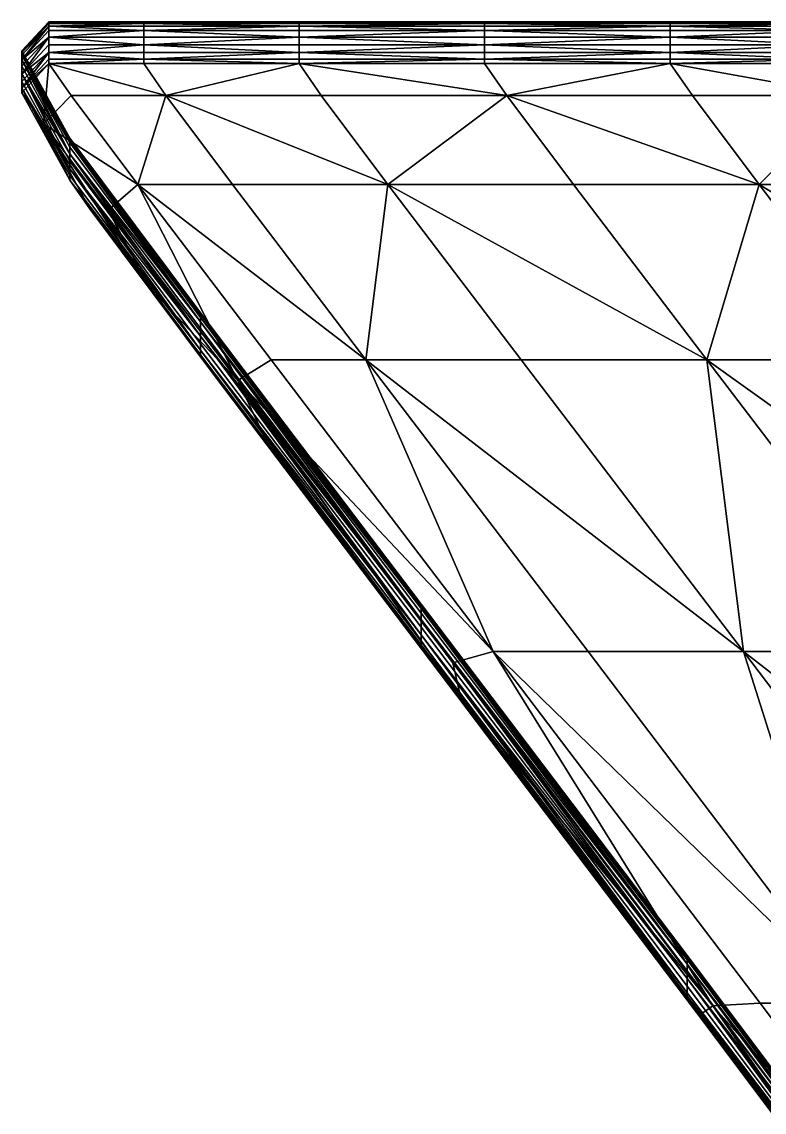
# Model space of a CAD drawing. Header units: inches. Extents: x -69 to 75, y -7 to 7.
# Drawn here: x -69.009 to -67.095, y 4.4 to 7.209 of the extents above; entities that cross this region are included whole.
import ezdxf

# ---------------------------------------------------------------- set-up
doc = ezdxf.new("R2010")
doc.units = ezdxf.units.IN
doc.header["$MEASUREMENT"] = 0
doc.layers.get('0').update_dxf_attribs({"true_color": 0xe59ad7})

msp = doc.modelspace()

# ---------------------------------------------------------------- meshes
at = {"color": 18, "true_color": 0x000000}
mesh = msp.add_polyface(dxfattribs=at)
corners = [(-69.0087, 7.1116, 0.1517), (-69.0087, 7.0946, 0.2481), (-68.9389, 7.1697, 0.2481), (-68.9389, 7.1866, 0.1517), (-69.0087, 7.0749, 0.3599), (-68.9389, 7.1499, 0.3599), (-68.8846, 6.8695, 0.2481), (-69.0087, 7.0552, 0.4718), (-68.9389, 7.1302, 0.4718), (-69.0087, 7.0382, 0.5681), (-68.9389, 7.1132, 0.5681), (-69.0087, 7.0382, -0.5681), (-69.0087, 7.0552, -0.4718), (-68.9389, 7.1302, -0.4718), (-68.9389, 7.1132, -0.5681), (-69.0087, 7.0749, -0.3599), (-68.9389, 7.1499, -0.3599), (-69.0087, 7.1116, -0.1517), (-69.0087, 7.0946, -0.248), (-68.8846, 6.8695, -0.248), (-68.9389, 7.1697, -0.248), (-68.9389, 7.1866, -0.1517), (-69.0087, 7.0267, 0.6333), (-68.9389, 7.1017, 0.6333), (-68.9529, 6.9466, 0.6738), (-69.0087, 7.1343, 0), (-69.0087, 7.1335, 0.0185), (-68.9389, 7.2085, 0.0185), (-68.9389, 7.2093, 0), (-69.0087, 7.1301, 0.0447), (-68.9389, 7.2051, 0.0447), (-68.8846, 6.9084, 0.0185), (-69.0087, 7.1231, 0.0866), (-68.8846, 6.898, 0.0866), (-68.9389, 7.1981, 0.0866), (-69.0087, 7.1231, -0.0866), (-68.9389, 7.1981, -0.0866), (-69.0087, 7.1301, -0.0447), (-68.9389, 7.2051, -0.0447), (-68.8846, 6.898, -0.0866), (-69.0087, 7.1335, -0.0185), (-68.8846, 6.9084, -0.0185), (-68.9389, 7.2085, -0.0185), (-68.9389, 7.1017, -0.6333), (-69.0087, 7.0267, -0.6333)]
mesh.append_faces([[corners[k] for k in face] for face in [(0, 1, 2, 0), (2, 3, 0, 2), (4, 5, 2, 4), (2, 1, 4, 2), (4, 1, 6, 4), (4, 7, 8, 4), (8, 5, 4, 8), (9, 10, 8, 9), (8, 7, 9, 8), (11, 12, 13, 11), (13, 14, 11, 13), (15, 16, 13, 15), (13, 12, 15, 13), (17, 18, 19, 17), (15, 18, 20, 15), (20, 16, 15, 20), (17, 21, 20, 17), (20, 18, 17, 20), (9, 22, 23, 9), (23, 10, 9, 23), (23, 22, 24, 23), (25, 26, 27, 25), (27, 28, 25, 27), (29, 30, 27, 29), (27, 26, 29, 27), (29, 26, 31, 29), (0, 32, 33, 0), (29, 32, 34, 29), (34, 30, 29, 34), (0, 3, 34, 0), (34, 32, 0, 34), (17, 35, 36, 17), (36, 21, 17, 36), (37, 38, 36, 37), (36, 35, 37, 36), (37, 35, 39, 37), (25, 40, 41, 25), (37, 40, 42, 37), (42, 38, 37, 42), (25, 28, 42, 25), (42, 40, 25, 42), (11, 14, 43, 11), (43, 44, 11, 43)]], dxfattribs={"vtx2": -1, "vtx3": -1, "color": 18})
mesh = msp.add_polyface(dxfattribs=at)
corners = [(-68.6943, 7.1866, 0.1517), (-68.9389, 7.1866, 0.1517), (-68.9389, 7.1697, 0.2481), (-68.6943, 7.1697, 0.2481), (-68.6943, 7.1499, 0.3599), (-68.9389, 7.1499, 0.3599), (-68.6943, 7.1132, 0.5681), (-68.6943, 7.1302, 0.4718), (-68.9389, 7.1302, 0.4718), (-68.9389, 7.1132, 0.5681), (-68.6943, 7.1132, -0.5681), (-68.9389, 7.1132, -0.5681), (-68.9389, 7.1302, -0.4718), (-68.6943, 7.1302, -0.4718), (-68.6943, 7.1499, -0.3599), (-68.9389, 7.1499, -0.3599), (-68.6943, 7.1866, -0.1517), (-68.6943, 7.1697, -0.248), (-68.9389, 7.1697, -0.248), (-68.9389, 7.1866, -0.1517), (-68.9389, 7.1017, 0.6333), (-68.6943, 7.1017, 0.6333), (-68.637, 7.0195, 0.6739), (-68.8816, 7.0195, 0.6739), (-68.6943, 7.2093, 0), (-68.9389, 7.2093, 0), (-68.9389, 7.2085, 0.0185), (-68.6943, 7.2085, 0.0185), (-68.6943, 7.2051, 0.0447), (-68.9389, 7.2051, 0.0447), (-69.0087, 7.1343, 0), (-68.8846, 6.9092, 0), (-68.8846, 6.9084, 0.0185), (-69.0087, 7.1335, 0.0185), (-68.6943, 7.1981, 0.0866), (-68.9389, 7.1981, 0.0866), (-68.9389, 7.1981, -0.0866), (-68.6943, 7.1981, -0.0866), (-68.6943, 7.2051, -0.0447), (-68.9389, 7.2051, -0.0447), (-68.6943, 7.2085, -0.0185), (-68.9389, 7.2085, -0.0185), (-68.6943, 7.1017, -0.6333), (-68.9389, 7.1017, -0.6333), (-68.637, 7.0195, -0.6739), (-68.8816, 7.0195, -0.6739), (-68.9529, 6.9466, -0.6738)]
mesh.append_faces([[corners[k] for k in face] for face in [(0, 1, 2, 0), (2, 3, 0, 2), (4, 3, 2, 4), (2, 5, 4, 2), (6, 7, 8, 6), (8, 9, 6, 8), (4, 5, 8, 4), (8, 7, 4, 8), (10, 11, 12, 10), (12, 13, 10, 12), (14, 13, 12, 14), (12, 15, 14, 12), (16, 17, 18, 16), (18, 19, 16, 18), (14, 15, 18, 14), (18, 17, 14, 18), (6, 9, 20, 6), (20, 21, 6, 20), (22, 21, 20, 22), (20, 23, 22, 20), (24, 25, 26, 24), (26, 27, 24, 26), (28, 27, 26, 28), (26, 29, 28, 26), (30, 31, 32, 30), (32, 33, 30, 32), (0, 34, 35, 0), (35, 1, 0, 35), (28, 29, 35, 28), (35, 34, 28, 35), (16, 19, 36, 16), (36, 37, 16, 36), (38, 37, 36, 38), (36, 39, 38, 36), (24, 40, 41, 24), (41, 25, 24, 41), (38, 39, 41, 38), (41, 40, 38, 41), (10, 42, 43, 10), (43, 11, 10, 43), (44, 45, 43, 44), (43, 42, 44, 43), (43, 45, 46, 43)]], dxfattribs={"vtx2": -1, "vtx3": -1, "color": 18})
mesh = msp.add_polyface(dxfattribs=at)
corners = [(-68.6943, 7.1132, 0.5681), (-68.2938, 7.1132, 0.5681), (-68.2938, 7.1302, 0.4718), (-68.6943, 7.1302, 0.4718), (-67.8154, 7.1132, 0.5681), (-68.6943, 7.1499, 0.3599), (-68.2938, 7.1499, 0.3599), (-68.6943, 7.1866, 0.1517), (-68.6943, 7.1697, 0.2481), (-68.2938, 7.1697, 0.2481), (-68.2938, 7.1866, 0.1517), (-67.8154, 7.1499, 0.3599), (-68.6943, 7.1866, -0.1517), (-68.2938, 7.1866, -0.1517), (-68.2938, 7.1697, -0.248), (-68.6943, 7.1697, -0.248), (-67.8154, 7.1866, -0.1517), (-68.6943, 7.1499, -0.3599), (-68.2938, 7.1499, -0.3599), (-68.6943, 7.1132, -0.5681), (-68.6943, 7.1302, -0.4718), (-68.2938, 7.1302, -0.4718), (-68.2938, 7.1132, -0.5681), (-67.8154, 7.1499, -0.3599), (-68.6943, 7.1017, 0.6333), (-68.2938, 7.1017, 0.6333), (-68.6943, 7.2093, 0), (-68.6943, 7.2085, 0.0185), (-68.2938, 7.2085, 0.0185), (-68.2938, 7.2093, 0), (-68.6943, 7.2051, 0.0447), (-68.2938, 7.2051, 0.0447), (-67.8154, 7.2051, 0.0447), (-68.2938, 7.1981, 0.0866), (-68.6943, 7.1981, 0.0866), (-67.8154, 7.1866, 0.1517), (-68.2938, 7.2085, -0.0185), (-68.6943, 7.2085, -0.0185), (-67.8154, 7.2093, 0), (-68.6943, 7.2051, -0.0447), (-68.2938, 7.2051, -0.0447), (-68.6943, 7.1981, -0.0866), (-68.2938, 7.1981, -0.0866), (-68.2938, 7.1017, -0.6333), (-67.8154, 7.1132, -0.5681)]
mesh.append_faces([[corners[k] for k in face] for face in [(0, 1, 2, 0), (2, 3, 0, 2), (2, 1, 4, 2), (5, 3, 2, 5), (2, 6, 5, 2), (7, 8, 9, 7), (9, 10, 7, 9), (5, 6, 9, 5), (9, 8, 5, 9), (9, 6, 11, 9), (12, 13, 14, 12), (14, 15, 12, 14), (14, 13, 16, 14), (17, 15, 14, 17), (14, 18, 17, 14), (19, 20, 21, 19), (21, 22, 19, 21), (17, 18, 21, 17), (21, 20, 17, 21), (21, 18, 23, 21), (0, 24, 25, 0), (25, 1, 0, 25), (26, 27, 28, 26), (28, 29, 26, 28), (30, 31, 28, 30), (28, 27, 30, 28), (28, 31, 32, 28), (7, 10, 33, 7), (33, 34, 7, 33), (33, 10, 35, 33), (30, 34, 33, 30), (33, 31, 30, 33), (26, 29, 36, 26), (36, 37, 26, 36), (36, 29, 38, 36), (39, 37, 36, 39), (36, 40, 39, 36), (12, 41, 42, 12), (42, 13, 12, 42), (39, 40, 42, 39), (42, 41, 39, 42), (19, 22, 43, 19), (43, 22, 44, 43)]], dxfattribs={"vtx2": -1, "vtx3": -1, "color": 18})
mesh = msp.add_polyface(dxfattribs=at)
corners = [(-67.8154, 7.1132, 0.5681), (-67.8154, 7.1302, 0.4718), (-68.2938, 7.1302, 0.4718), (-67.8154, 7.1499, 0.3599), (-68.2938, 7.1499, 0.3599), (-67.337, 7.1302, 0.4718), (-67.8154, 7.1866, 0.1517), (-67.8154, 7.1697, 0.2481), (-67.337, 7.1697, 0.2481), (-68.2938, 7.1697, 0.2481), (-68.2938, 7.1866, 0.1517), (-67.8154, 7.1866, -0.1517), (-67.8154, 7.1697, -0.248), (-68.2938, 7.1697, -0.248), (-67.8154, 7.1499, -0.3599), (-68.2938, 7.1499, -0.3599), (-67.337, 7.1697, -0.248), (-67.8154, 7.1132, -0.5681), (-67.8154, 7.1302, -0.4718), (-67.337, 7.1302, -0.4718), (-68.2938, 7.1302, -0.4718), (-68.2938, 7.1132, -0.5681), (-68.2938, 7.1132, 0.5681), (-68.2938, 7.1017, 0.6333), (-67.8154, 7.2093, 0), (-67.8154, 7.2085, 0.0185), (-67.337, 7.2085, 0.0185), (-67.8154, 7.2051, 0.0447), (-67.337, 7.2051, 0.0447), (-68.2938, 7.2085, 0.0185), (-68.2938, 7.2093, 0), (-67.8154, 7.1981, 0.0866), (-68.2938, 7.1981, 0.0866), (-68.2938, 7.2051, 0.0447), (-67.337, 7.1981, 0.0866), (-67.337, 7.1866, 0.1517), (-67.8154, 7.2085, -0.0185), (-68.2938, 7.2085, -0.0185), (-67.8154, 7.2051, -0.0447), (-68.2938, 7.2051, -0.0447), (-67.337, 7.2085, -0.0185), (-67.337, 7.2093, 0), (-67.8154, 7.1981, -0.0866), (-67.337, 7.1981, -0.0866), (-68.2938, 7.1981, -0.0866), (-68.2938, 7.1866, -0.1517), (-67.8154, 7.1017, -0.6333), (-68.2938, 7.1017, -0.6333), (-67.337, 7.1132, -0.5681), (-67.337, 7.1017, -0.6333)]
mesh.append_faces([[corners[k] for k in face] for face in [(0, 1, 2, 0), (3, 4, 2, 3), (2, 1, 3, 2), (3, 1, 5, 3), (5, 1, 0, 5), (6, 7, 8, 6), (3, 7, 9, 3), (6, 10, 9, 6), (9, 7, 6, 9), (11, 12, 13, 11), (14, 15, 13, 14), (13, 12, 14, 13), (14, 12, 16, 14), (16, 12, 11, 16), (17, 18, 19, 17), (14, 18, 20, 14), (17, 21, 20, 17), (20, 18, 17, 20), (0, 22, 23, 0), (24, 25, 26, 24), (27, 28, 26, 27), (27, 25, 29, 27), (24, 30, 29, 24), (29, 25, 24, 29), (6, 31, 32, 6), (27, 33, 32, 27), (32, 31, 27, 32), (27, 31, 34, 27), (6, 35, 34, 6), (34, 31, 6, 34), (24, 36, 37, 24), (38, 39, 37, 38), (37, 36, 38, 37), (38, 36, 40, 38), (24, 41, 40, 24), (40, 36, 24, 40), (11, 42, 43, 11), (38, 42, 44, 38), (44, 39, 38, 44), (11, 45, 44, 11), (44, 42, 11, 44), (17, 46, 47, 17), (17, 48, 49, 17)]], dxfattribs={"vtx2": -1, "vtx3": -1, "color": 18})
mesh = msp.add_polyface(dxfattribs=at)
corners = [(-66.9365, 7.1499, 0.3599), (-67.337, 7.1499, 0.3599), (-67.337, 7.1302, 0.4718), (-66.9365, 7.1302, 0.4718), (-67.8154, 7.1499, 0.3599), (-66.9365, 7.1866, 0.1517), (-67.337, 7.1866, 0.1517), (-67.337, 7.1697, 0.2481), (-66.9365, 7.1697, 0.2481), (-67.8154, 7.1866, 0.1517), (-67.8154, 7.1697, 0.2481), (-66.9365, 7.1866, -0.1517), (-66.9365, 7.1697, -0.248), (-67.337, 7.1697, -0.248), (-67.337, 7.1866, -0.1517), (-66.9365, 7.1499, -0.3599), (-67.337, 7.1499, -0.3599), (-67.8154, 7.1499, -0.3599), (-67.8154, 7.1866, -0.1517), (-67.337, 7.1302, -0.4718), (-67.8154, 7.1302, -0.4718), (-66.9365, 7.1302, -0.4718), (-66.9365, 7.2093, 0), (-67.337, 7.2093, 0), (-67.337, 7.2085, 0.0185), (-66.9365, 7.2085, 0.0185), (-67.8154, 7.2093, 0), (-67.8154, 7.2085, 0.0185), (-67.8154, 7.2051, 0.0447), (-66.9365, 7.2051, 0.0447), (-67.337, 7.2051, 0.0447), (-66.9365, 7.1981, 0.0866), (-67.337, 7.1981, 0.0866), (-66.9365, 7.2085, -0.0185), (-67.337, 7.2085, -0.0185), (-66.9365, 7.2051, -0.0447), (-67.337, 7.2051, -0.0447), (-67.8154, 7.2051, -0.0447), (-67.337, 7.1981, -0.0866), (-66.9365, 7.1981, -0.0866), (-67.8154, 7.1981, -0.0866)]
mesh.append_faces([[corners[k] for k in face] for face in [(0, 1, 2, 0), (2, 3, 0, 2), (2, 1, 4, 2), (5, 6, 7, 5), (7, 8, 5, 7), (7, 6, 9, 7), (4, 1, 7, 4), (7, 10, 4, 7), (0, 8, 7, 0), (7, 1, 0, 7), (11, 12, 13, 11), (13, 14, 11, 13), (15, 16, 13, 15), (13, 12, 15, 13), (13, 16, 17, 13), (18, 14, 13, 18), (17, 16, 19, 17), (19, 20, 17, 19), (15, 21, 19, 15), (19, 16, 15, 19), (22, 23, 24, 22), (24, 25, 22, 24), (24, 23, 26, 24), (24, 27, 28, 24), (29, 25, 24, 29), (24, 30, 29, 24), (5, 31, 32, 5), (32, 6, 5, 32), (29, 30, 32, 29), (32, 31, 29, 32), (32, 30, 28, 32), (22, 33, 34, 22), (34, 23, 22, 34), (35, 36, 34, 35), (34, 33, 35, 34), (34, 36, 37, 34), (11, 14, 38, 11), (38, 39, 11, 38), (38, 14, 18, 38), (37, 36, 38, 37), (38, 40, 37, 38), (35, 39, 38, 35), (38, 36, 35, 38)]], dxfattribs={"vtx2": -1, "vtx3": -1, "color": 18})
mesh = msp.add_polyface(dxfattribs=at)
corners = [(-66.9365, 7.1132, 0.5681), (-66.9365, 7.1302, 0.4718), (-67.337, 7.1302, 0.4718), (-67.337, 7.1132, 0.5681), (-67.8154, 7.1132, 0.5681), (-66.9365, 7.1132, -0.5681), (-67.337, 7.1132, -0.5681), (-67.337, 7.1302, -0.4718), (-66.9365, 7.1302, -0.4718), (-67.8154, 7.1132, -0.5681), (-67.337, 7.1017, 0.6333), (-66.9365, 7.1017, 0.6333), (-66.9365, 7.1017, -0.6333), (-67.337, 7.1017, -0.6333), (-66.6919, 7.1132, 0.5681), (-66.6919, 7.1302, 0.4718), (-66.5627, 7.111, 0.5662), (-66.5626, 7.1278, 0.4702), (-66.5083, 7.1208, 0.4656), (-66.5083, 7.1044, 0.5607), (-66.4885, 7.0912, 0.5495), (-66.4885, 7.0912, -0.5495), (-66.5083, 7.1044, -0.5607), (-66.5083, 7.1208, -0.4656), (-66.4885, 7.1067, -0.4564), (-66.5627, 7.111, -0.5662), (-66.5627, 7.1278, -0.4702), (-66.5626, 7.1474, -0.3587), (-66.5083, 7.1398, -0.3552), (-66.4885, 7.1247, -0.3481), (-66.6919, 7.1302, -0.4718), (-66.6919, 7.1132, -0.5681), (-66.5083, 7.0933, 0.625), (-66.4885, 7.0807, 0.6126), (-66.5627, 7.0996, 0.6312), (-66.6919, 7.1017, 0.6333), (-66.6919, 7.1017, -0.6333), (-66.5626, 7.0996, -0.6312), (-66.5083, 7.0933, -0.625)]
mesh.append_faces([[corners[k] for k in face] for face in [(0, 1, 2, 0), (2, 3, 0, 2), (4, 3, 2, 4), (5, 6, 7, 5), (7, 8, 5, 7), (7, 6, 9, 7), (0, 3, 10, 0), (10, 11, 0, 10), (10, 3, 4, 10), (5, 12, 13, 5), (13, 6, 5, 13), (0, 14, 15, 0), (15, 1, 0, 15), (16, 17, 15, 16), (15, 14, 16, 15), (18, 19, 20, 18), (16, 19, 18, 16), (18, 17, 16, 18), (21, 22, 23, 21), (23, 24, 21, 23), (25, 26, 23, 25), (23, 22, 25, 23), (23, 26, 27, 23), (23, 28, 29, 23), (5, 8, 30, 5), (30, 31, 5, 30), (25, 31, 30, 25), (30, 26, 25, 30), (20, 19, 32, 20), (32, 33, 20, 32), (16, 34, 32, 16), (32, 19, 16, 32), (0, 11, 35, 0), (35, 14, 0, 35), (16, 14, 35, 16), (35, 34, 16, 35), (5, 31, 36, 5), (36, 12, 5, 36), (25, 37, 36, 25), (36, 31, 25, 36), (38, 22, 21, 38), (25, 22, 38, 25), (38, 37, 25, 38)]], dxfattribs={"vtx2": -1, "vtx3": -1, "color": 18})
mesh = msp.add_polyface(dxfattribs=at)
corners = [(-68.8846, 6.8695, 0.2481), (-68.8846, 6.8498, 0.3599), (-69.0087, 7.0749, 0.3599), (-69.0087, 7.1116, 0.1517), (-68.8846, 6.8865, 0.1517), (-69.0087, 7.0946, 0.2481), (-69.0087, 7.0382, 0.5681), (-69.0087, 7.0552, 0.4718), (-68.8846, 6.8301, 0.4718), (-68.8846, 6.8131, 0.5681), (-69.0087, 7.0749, -0.3599), (-69.0087, 7.0552, -0.4718), (-68.8846, 6.8301, -0.4718), (-68.8846, 6.8498, -0.3599), (-69.0087, 7.0382, -0.5681), (-68.8846, 6.8131, -0.5681), (-68.8846, 6.8695, -0.248), (-68.8846, 6.8865, -0.1517), (-69.0087, 7.1116, -0.1517), (-69.0087, 7.0946, -0.248), (-68.9529, 6.9466, 0.6738), (-68.8816, 7.0195, 0.6739), (-68.9389, 7.1017, 0.6333), (-69.0087, 7.0267, 0.6333), (-68.8846, 6.8016, 0.6333), (-68.8334, 6.7278, 0.6735), (-68.637, 7.0195, 0.6739), (-68.7097, 6.7904, 0.6967), (-68.7856, 6.7238, 0.6963), (-68.8846, 6.9084, 0.0185), (-68.8846, 6.9092, 0), (-68.5476, 6.459, 0), (-68.8846, 6.905, 0.0447), (-69.0087, 7.1301, 0.0447), (-68.8846, 6.898, 0.0866), (-69.0087, 7.1231, 0.0866), (-68.5476, 6.4547, 0.0447), (-68.8846, 6.898, -0.0866), (-68.8846, 6.905, -0.0447), (-69.0087, 7.1301, -0.0447), (-69.0087, 7.1231, -0.0866), (-68.8846, 6.9084, -0.0185), (-69.0087, 7.1343, 0), (-69.0087, 7.1335, -0.0185), (-68.5476, 6.4547, -0.0447), (-68.9529, 6.9466, -0.6738), (-68.8816, 7.0195, -0.6739), (-68.7097, 6.7904, -0.6967), (-68.7856, 6.7238, -0.6963), (-68.637, 7.0195, -0.6739), (-69.0087, 7.0267, -0.6333), (-68.8846, 6.8016, -0.6333), (-68.8334, 6.7278, -0.6735), (-68.9389, 7.1017, -0.6333)]
mesh.append_faces([[corners[k] for k in face] for face in [(0, 1, 2, 0), (3, 4, 0, 3), (0, 5, 3, 0), (6, 7, 8, 6), (8, 9, 6, 8), (2, 1, 8, 2), (8, 7, 2, 8), (10, 11, 12, 10), (12, 13, 10, 12), (14, 15, 12, 14), (12, 11, 14, 12), (16, 17, 18, 16), (10, 13, 16, 10), (16, 19, 10, 16), (20, 21, 22, 20), (20, 23, 24, 20), (24, 25, 20, 24), (6, 9, 24, 6), (24, 23, 6, 24), (26, 21, 27, 26), (20, 28, 27, 20), (27, 21, 20, 27), (29, 30, 31, 29), (29, 32, 33, 29), (34, 4, 3, 34), (33, 32, 34, 33), (34, 35, 33, 34), (34, 32, 36, 34), (37, 38, 39, 37), (18, 17, 37, 18), (37, 40, 18, 37), (41, 30, 42, 41), (39, 38, 41, 39), (41, 43, 39, 41), (41, 38, 44, 41), (45, 46, 47, 45), (47, 48, 45, 47), (47, 46, 49, 47), (14, 50, 51, 14), (51, 15, 14, 51), (45, 52, 51, 45), (51, 50, 45, 51), (45, 50, 53, 45)]], dxfattribs={"vtx2": -1, "vtx3": -1, "color": 18})
mesh = msp.add_polyface(dxfattribs=at)
corners = [(-68.1213, 6.3382, 0.7083), (-67.7209, 6.3382, 0.7083), (-68.0646, 6.7904, 0.6967), (-68.4651, 6.7904, 0.6967), (-67.2424, 6.3382, 0.7083), (-67.7581, 7.0195, 0.6739), (-68.2365, 7.0195, 0.6739), (-67.5862, 6.7904, 0.6967), (-68.637, 7.0195, 0.6739), (-67.8154, 7.1132, 0.5681), (-67.8154, 7.1017, 0.6333), (-67.337, 7.1017, 0.6333), (-68.2938, 7.1017, 0.6333), (-68.6943, 7.1017, 0.6333), (-68.1213, 6.3382, -0.7083), (-68.4651, 6.7904, -0.6967), (-68.0646, 6.7904, -0.6967), (-67.7209, 6.3382, -0.7083), (-68.637, 7.0195, -0.6739), (-68.2365, 7.0195, -0.6739), (-67.7581, 7.0195, -0.6739), (-67.5862, 6.7904, -0.6967), (-67.2424, 6.3382, -0.7083), (-68.2938, 7.1017, -0.6333), (-68.6943, 7.1017, -0.6333), (-68.6943, 7.1132, -0.5681), (-67.8154, 7.1017, -0.6333), (-67.337, 7.1017, -0.6333), (-67.8154, 7.1132, -0.5681), (-68.4521, 6.2851, 0.7075), (-68.7856, 6.7238, 0.6963), (-68.6798, 6.5239, 0.6949), (-68.3769, 6.1261, 0.705), (-68.5065, 6.2912, 0.6733), (-68.3833, 6.1281, 0.694), (-68.7097, 6.7904, 0.6967), (-68.366, 6.3382, 0.7083), (-68.366, 6.3382, -0.7083), (-68.7097, 6.7904, -0.6967), (-68.4521, 6.2851, -0.7075), (-68.7856, 6.7238, -0.6963), (-68.5065, 6.2912, -0.6733), (-68.8334, 6.7278, -0.6735), (-68.6798, 6.5239, -0.6949), (-68.3833, 6.1281, -0.694), (-68.3769, 6.1261, -0.705), (-68.5476, 6.3514, -0.6333), (-68.8846, 6.8016, -0.6333)]
mesh.append_faces([[corners[k] for k in face] for face in [(0, 1, 2, 0), (2, 3, 0, 2), (2, 1, 4, 2), (5, 6, 2, 5), (2, 7, 5, 2), (8, 3, 2, 8), (2, 6, 8, 2), (9, 10, 11, 9), (8, 6, 12, 8), (12, 13, 8, 12), (5, 10, 12, 5), (12, 6, 5, 12), (12, 10, 9, 12), (14, 15, 16, 14), (16, 17, 14, 16), (18, 19, 16, 18), (16, 15, 18, 16), (20, 21, 16, 20), (16, 19, 20, 16), (16, 21, 22, 16), (23, 24, 25, 23), (20, 19, 23, 20), (23, 26, 20, 23), (18, 24, 23, 18), (23, 19, 18, 23), (20, 26, 27, 20), (27, 26, 28, 27), (29, 30, 31, 29), (31, 32, 29, 31), (33, 34, 31, 33), (0, 3, 35, 0), (35, 36, 0, 35), (35, 3, 8, 35), (29, 36, 35, 29), (14, 37, 38, 14), (38, 15, 14, 38), (39, 40, 38, 39), (38, 37, 39, 38), (18, 15, 38, 18), (41, 42, 43, 41), (43, 44, 41, 43), (39, 45, 43, 39), (41, 46, 47, 41)]], dxfattribs={"vtx2": -1, "vtx3": -1, "color": 18})
mesh = msp.add_polyface(dxfattribs=at)
corners = [(-67.2424, 6.3382, -0.7083), (-66.6695, 5.5866, -0.7152), (-67.1479, 5.5866, -0.7152), (-67.7209, 6.3382, -0.7083), (-66.764, 6.3382, -0.7083), (-66.1911, 5.5866, -0.7152), (-67.2424, 6.3382, 0.7083), (-66.6695, 5.5866, 0.7152), (-66.191, 5.5866, 0.7152), (-66.764, 6.3382, 0.7083), (-67.1479, 5.5866, 0.7152), (-67.7209, 6.3382, 0.7083), (-68.1213, 6.3382, 0.7083), (-67.5862, 6.7904, 0.6967), (-68.0646, 6.7904, 0.6967), (-66.3635, 6.3382, 0.7083), (-66.7073, 6.7904, 0.6967), (-67.1078, 6.7904, 0.6967), (-66.8792, 7.0195, 0.6739), (-67.2797, 7.0195, 0.6739), (-67.7581, 7.0195, 0.6739), (-67.337, 7.1017, 0.6333), (-67.8154, 7.1017, 0.6333), (-66.9365, 7.1017, 0.6333), (-66.3635, 6.3382, -0.7083), (-67.1078, 6.7904, -0.6967), (-66.7073, 6.7904, -0.6967), (-67.5862, 6.7904, -0.6967), (-67.7581, 7.0195, -0.6739), (-67.2797, 7.0195, -0.6739), (-66.8792, 7.0195, -0.6739), (-68.0646, 6.7904, -0.6967), (-67.337, 7.1017, -0.6333), (-66.9365, 7.1017, -0.6333), (-66.4627, 6.7904, 0.6967), (-66.6346, 7.0195, 0.6739), (-66.6919, 7.1017, 0.6333), (-66.5053, 7.0175, 0.6717), (-66.5053, 7.0175, -0.6717), (-66.6346, 7.0195, -0.6739), (-66.6919, 7.1017, -0.6333), (-66.5626, 7.0996, -0.6312), (-66.4627, 6.7904, -0.6967)]
mesh.append_faces([[corners[k] for k in face] for face in [(0, 1, 2, 0), (2, 3, 0, 2), (0, 4, 5, 0), (6, 7, 8, 6), (8, 9, 6, 8), (10, 11, 12, 10), (6, 11, 10, 6), (6, 13, 14, 6), (15, 16, 17, 15), (17, 9, 15, 17), (18, 19, 17, 18), (17, 16, 18, 17), (20, 13, 17, 20), (17, 19, 20, 17), (6, 9, 17, 6), (17, 13, 6, 17), (20, 19, 21, 20), (21, 22, 20, 21), (18, 23, 21, 18), (21, 19, 18, 21), (24, 4, 25, 24), (25, 26, 24, 25), (0, 27, 25, 0), (25, 4, 0, 25), (28, 29, 25, 28), (25, 27, 28, 25), (30, 26, 25, 30), (25, 29, 30, 25), (0, 3, 31, 0), (30, 29, 32, 30), (32, 33, 30, 32), (32, 29, 28, 32), (18, 16, 34, 18), (34, 35, 18, 34), (18, 35, 36, 18), (36, 23, 18, 36), (36, 35, 37, 36), (38, 39, 40, 38), (40, 41, 38, 40), (30, 33, 40, 30), (40, 39, 30, 40), (30, 39, 42, 30), (42, 26, 30, 42)]], dxfattribs={"vtx2": -1, "vtx3": -1, "color": 18})
mesh = msp.add_polyface(dxfattribs=at)
corners = [(-68.5476, 6.4363, 0.1517), (-68.5476, 6.4193, 0.2481), (-68.8846, 6.8695, 0.2481), (-68.8846, 6.8865, 0.1517), (-68.5476, 6.3996, 0.3599), (-68.8846, 6.8498, 0.3599), (-68.5476, 6.3629, 0.5681), (-68.8846, 6.8131, 0.5681), (-68.8846, 6.8301, 0.4718), (-68.5476, 6.3799, 0.4718), (-68.5476, 6.3629, -0.5681), (-68.5476, 6.3799, -0.4718), (-68.8846, 6.8301, -0.4718), (-68.8846, 6.8131, -0.5681), (-68.5476, 6.3996, -0.3599), (-68.8846, 6.8498, -0.3599), (-68.5476, 6.4363, -0.1517), (-68.8846, 6.8865, -0.1517), (-68.8846, 6.8695, -0.248), (-68.5476, 6.4193, -0.248), (-68.5476, 6.3514, 0.6333), (-68.8846, 6.8016, 0.6333), (-68.5065, 6.2912, 0.6733), (-68.8334, 6.7278, 0.6735), (-68.9529, 6.9466, 0.6738), (-68.6798, 6.5239, 0.6949), (-68.7856, 6.7238, 0.6963), (-68.7097, 6.7904, 0.6967), (-68.4521, 6.2851, 0.7075), (-68.5476, 6.459, 0), (-68.5476, 6.4582, 0.0185), (-68.8846, 6.9084, 0.0185), (-68.5476, 6.4547, 0.0447), (-68.8846, 6.905, 0.0447), (-68.8846, 6.898, 0.0866), (-68.5476, 6.4478, 0.0866), (-68.5476, 6.4478, -0.0866), (-68.8846, 6.898, -0.0866), (-68.5476, 6.4547, -0.0447), (-68.8846, 6.905, -0.0447), (-68.8846, 6.9092, 0), (-68.8846, 6.9084, -0.0185), (-68.5476, 6.4582, -0.0185), (-68.9529, 6.9466, -0.6738), (-68.7856, 6.7238, -0.6963), (-68.6798, 6.5239, -0.6949), (-68.8334, 6.7278, -0.6735), (-68.4521, 6.2851, -0.7075), (-68.8846, 6.8016, -0.6333), (-68.5476, 6.3514, -0.6333), (-68.5065, 6.2912, -0.6733)]
mesh.append_faces([[corners[k] for k in face] for face in [(0, 1, 2, 0), (2, 3, 0, 2), (4, 5, 2, 4), (2, 1, 4, 2), (6, 7, 8, 6), (8, 9, 6, 8), (4, 9, 8, 4), (8, 5, 4, 8), (10, 11, 12, 10), (12, 13, 10, 12), (14, 15, 12, 14), (12, 11, 14, 12), (16, 17, 18, 16), (18, 19, 16, 18), (14, 19, 18, 14), (18, 15, 14, 18), (6, 20, 21, 6), (21, 7, 6, 21), (22, 23, 21, 22), (21, 20, 22, 21), (24, 23, 25, 24), (25, 26, 24, 25), (25, 23, 22, 25), (27, 26, 28, 27), (29, 30, 31, 29), (32, 33, 31, 32), (31, 30, 32, 31), (0, 3, 34, 0), (34, 35, 0, 34), (32, 35, 34, 32), (16, 36, 37, 16), (37, 17, 16, 37), (38, 39, 37, 38), (37, 36, 38, 37), (29, 40, 41, 29), (41, 42, 29, 41), (38, 42, 41, 38), (43, 44, 45, 43), (45, 46, 43, 45), (45, 44, 47, 45), (10, 13, 48, 10), (48, 49, 10, 48), (48, 46, 50, 48)]], dxfattribs={"vtx2": -1, "vtx3": -1, "color": 18})
mesh = msp.add_polyface(dxfattribs=at)
corners = [(-68.1213, 6.3382, -0.7083), (-67.7209, 6.3382, -0.7083), (-67.1479, 5.5866, -0.7152), (-68.5476, 6.4363, -0.1517), (-68.5476, 6.4193, -0.248), (-67.9787, 5.669, -0.248), (-68.5476, 6.3996, -0.3599), (-67.9787, 5.6492, -0.3599), (-68.5476, 6.3629, -0.5681), (-67.9787, 5.6125, -0.5681), (-67.9787, 5.6295, -0.4718), (-68.5476, 6.3799, -0.4718), (-68.5476, 6.3629, 0.5681), (-68.5476, 6.3799, 0.4718), (-67.9787, 5.6295, 0.4718), (-68.5476, 6.3996, 0.3599), (-67.9787, 5.6492, 0.3599), (-68.5476, 6.4363, 0.1517), (-67.9787, 5.6859, 0.1517), (-67.9787, 5.669, 0.2481), (-68.5476, 6.4193, 0.2481), (-68.1213, 6.3382, 0.7083), (-67.5484, 5.5866, 0.7152), (-67.1479, 5.5866, 0.7152), (-68.5476, 6.3514, -0.6333), (-67.9787, 5.601, -0.6333), (-68.5065, 6.2912, -0.6733), (-67.9558, 5.5648, -0.6735), (-68.3833, 6.1281, -0.694), (-67.8871, 5.4734, -0.6949), (-68.5476, 6.459, 0), (-68.5476, 6.4582, -0.0185), (-67.9787, 5.7078, -0.0185), (-68.5476, 6.4547, -0.0447), (-67.9787, 5.7044, -0.0447), (-67.9787, 5.6859, -0.1517), (-67.9787, 5.6974, -0.0866), (-68.5476, 6.4478, -0.0866), (-68.5476, 6.4478, 0.0866), (-67.9787, 5.6974, 0.0866), (-68.5476, 6.4547, 0.0447), (-67.9787, 5.7044, 0.0447), (-67.9787, 5.7086, 0), (-67.9787, 5.7078, 0.0185), (-68.5476, 6.4582, 0.0185), (-67.9787, 5.6125, 0.5681), (-67.9787, 5.601, 0.6333), (-68.5476, 6.3514, 0.6333), (-68.5065, 6.2912, 0.6733), (-67.5484, 5.5866, -0.7152), (-67.793, 5.5866, -0.7152), (-68.366, 6.3382, -0.7083), (-68.4521, 6.2851, -0.7075), (-68.366, 6.3382, 0.7083), (-67.793, 5.5866, 0.7152), (-68.4521, 6.2851, 0.7075), (-68.3769, 6.1261, 0.705), (-67.8776, 5.4706, 0.7111), (-68.2169, 5.9113, 0.7017), (-68.6798, 6.5239, 0.6949), (-68.3833, 6.1281, 0.694), (-68.2169, 5.9113, -0.7017), (-68.6798, 6.5239, -0.6949), (-68.3769, 6.1261, -0.705)]
mesh.append_faces([[corners[k] for k in face] for face in [(0, 1, 2, 0), (3, 4, 5, 3), (6, 7, 5, 6), (5, 4, 6, 5), (8, 9, 10, 8), (10, 11, 8, 10), (6, 11, 10, 6), (12, 13, 14, 12), (15, 16, 14, 15), (14, 13, 15, 14), (17, 18, 19, 17), (19, 20, 17, 19), (15, 20, 19, 15), (21, 22, 23, 21), (8, 24, 25, 8), (26, 27, 25, 26), (25, 24, 26, 25), (26, 28, 29, 26), (30, 31, 32, 30), (33, 34, 32, 33), (32, 31, 33, 32), (3, 35, 36, 3), (36, 37, 3, 36), (33, 37, 36, 33), (17, 38, 39, 17), (40, 41, 39, 40), (39, 38, 40, 39), (30, 42, 43, 30), (43, 44, 30, 43), (40, 44, 43, 40), (12, 45, 46, 12), (46, 47, 12, 46), (48, 47, 46, 48), (0, 49, 50, 0), (50, 51, 0, 50), (52, 51, 50, 52), (21, 53, 54, 21), (54, 53, 55, 54), (55, 56, 57, 55), (58, 56, 59, 58), (59, 60, 58, 59), (61, 28, 62, 61), (62, 63, 61, 62)]], dxfattribs={"vtx2": -1, "vtx3": -1, "color": 18})
mesh = msp.add_polyface(dxfattribs=at)
corners = [(-67.9787, 5.669, -0.248), (-67.9787, 5.6859, -0.1517), (-68.5476, 6.4363, -0.1517), (-67.9787, 5.6492, -0.3599), (-67.2932, 4.744, -0.3599), (-67.2932, 4.7807, -0.1517), (-67.9787, 5.6295, -0.4718), (-67.9787, 5.6125, -0.5681), (-67.2932, 4.7073, -0.5681), (-68.5476, 6.3996, -0.3599), (-67.9787, 5.6295, 0.4718), (-67.9787, 5.6125, 0.5681), (-68.5476, 6.3629, 0.5681), (-67.9787, 5.6492, 0.3599), (-67.2932, 4.744, 0.3599), (-67.9787, 5.669, 0.2481), (-67.9787, 5.6859, 0.1517), (-67.2932, 4.7807, 0.1517), (-68.5476, 6.3996, 0.3599), (-67.9787, 5.601, -0.6333), (-68.5476, 6.3629, -0.5681), (-67.9558, 5.5648, -0.6735), (-67.2869, 4.6814, -0.6738), (-68.2169, 5.9113, -0.7017), (-67.839, 5.4133, -0.705), (-67.8871, 5.4734, -0.6949), (-68.3833, 6.1281, -0.694), (-67.2531, 4.639, -0.7075), (-68.5065, 6.2912, -0.6733), (-67.9787, 5.7078, -0.0185), (-67.9787, 5.7086, 0), (-68.5476, 6.459, 0), (-67.9787, 5.7044, -0.0447), (-67.2931, 4.7992, -0.0447), (-67.9787, 5.6974, -0.0866), (-68.5476, 6.4547, -0.0447), (-67.9787, 5.6974, 0.0866), (-68.5476, 6.4363, 0.1517), (-67.9787, 5.7044, 0.0447), (-67.2932, 4.7992, 0.0447), (-67.9787, 5.7078, 0.0185), (-67.2932, 4.8034, 0), (-68.5476, 6.4547, 0.0447), (-68.2169, 5.9113, 0.7017), (-68.3833, 6.1281, 0.694), (-67.8871, 5.4734, 0.6949), (-67.839, 5.4133, 0.705), (-68.5065, 6.2912, 0.6733), (-67.9558, 5.5648, 0.6735), (-67.2869, 4.6814, 0.6738), (-67.9787, 5.601, 0.6333), (-67.2932, 4.7073, 0.5681), (-68.3769, 6.1261, -0.705), (-67.8777, 5.4706, -0.7111), (-68.4521, 6.2851, -0.7075), (-67.8975, 5.5576, -0.7142), (-67.2269, 4.6737, -0.7176), (-67.793, 5.5866, -0.7152), (-67.793, 5.5866, 0.7152), (-67.5484, 5.5866, 0.7152), (-68.1213, 6.3382, 0.7083), (-68.4521, 6.2851, 0.7075), (-67.8975, 5.5576, 0.7142), (-67.2269, 4.6737, 0.7176), (-67.8776, 5.4706, 0.7111), (-68.3769, 6.1261, 0.705), (-67.2531, 4.639, 0.7075)]
mesh.append_faces([[corners[k] for k in face] for face in [(0, 1, 2, 0), (0, 3, 4, 0), (5, 1, 0, 5), (6, 7, 8, 6), (6, 3, 9, 6), (10, 11, 12, 10), (10, 13, 14, 10), (15, 16, 17, 15), (15, 13, 18, 15), (19, 7, 20, 19), (19, 21, 22, 19), (23, 24, 25, 23), (25, 26, 23, 25), (25, 24, 27, 25), (25, 21, 28, 25), (29, 30, 31, 29), (29, 32, 33, 29), (34, 1, 5, 34), (34, 32, 35, 34), (36, 16, 37, 36), (36, 38, 39, 36), (40, 30, 41, 40), (40, 38, 42, 40), (43, 44, 45, 43), (45, 46, 43, 45), (47, 48, 45, 47), (45, 44, 47, 45), (45, 48, 49, 45), (50, 11, 51, 50), (50, 48, 47, 50), (23, 52, 53, 23), (53, 24, 23, 53), (54, 55, 53, 54), (53, 52, 54, 53), (53, 55, 56, 53), (57, 55, 54, 57), (58, 59, 60, 58), (61, 62, 58, 61), (58, 62, 63, 58), (43, 46, 64, 43), (64, 65, 43, 64), (64, 46, 66, 64), (64, 62, 61, 64)]], dxfattribs={"vtx2": -1, "vtx3": -1, "color": 18})
mesh = msp.add_polyface(dxfattribs=at)
corners = [(-67.1479, 5.5866, -0.7152), (-67.5484, 5.5866, -0.7152), (-68.1213, 6.3382, -0.7083), (-66.6695, 5.5866, -0.7152), (-65.9819, 4.6808, -0.7187), (-66.8608, 4.6808, -0.7187), (-66.4603, 4.6808, -0.7187), (-66.1911, 5.5866, -0.7152), (-67.2424, 6.3382, -0.7083), (-67.9787, 5.669, -0.248), (-67.2932, 4.7638, -0.248), (-67.2932, 4.7807, -0.1517), (-67.2932, 4.744, -0.3599), (-67.9787, 5.6492, -0.3599), (-67.9787, 5.6295, -0.4718), (-67.2932, 4.7243, -0.4718), (-67.2932, 4.7073, 0.5681), (-67.9787, 5.6125, 0.5681), (-67.9787, 5.6295, 0.4718), (-67.2932, 4.7243, 0.4718), (-67.2932, 4.744, 0.3599), (-67.9787, 5.6492, 0.3599), (-67.9787, 5.669, 0.2481), (-67.2932, 4.7638, 0.2481), (-67.1479, 5.5866, 0.7152), (-67.5484, 5.5866, 0.7152), (-66.8608, 4.6808, 0.7187), (-66.4603, 4.6808, 0.7187), (-65.9819, 4.6808, 0.7187), (-66.6695, 5.5866, 0.7152), (-67.2424, 6.3382, 0.7083), (-67.2932, 4.7073, -0.5681), (-67.9787, 5.6125, -0.5681), (-67.9787, 5.601, -0.6333), (-67.2932, 4.6958, -0.6333), (-67.2869, 4.6814, -0.6738), (-67.9558, 5.5648, -0.6735), (-67.8871, 5.4734, -0.6949), (-67.2682, 4.6555, -0.6963), (-67.2931, 4.7992, -0.0447), (-67.2932, 4.8026, -0.0185), (-67.9787, 5.7078, -0.0185), (-67.2932, 4.8034, 0), (-67.9787, 5.7086, 0), (-67.9787, 5.7044, -0.0447), (-67.9787, 5.6974, -0.0866), (-67.2932, 4.7922, -0.0866), (-67.2932, 4.7992, 0.0447), (-67.2932, 4.7922, 0.0866), (-67.9787, 5.6974, 0.0866), (-67.2932, 4.7807, 0.1517), (-67.9787, 5.6859, 0.1517), (-67.2932, 4.8026, 0.0185), (-67.9787, 5.7078, 0.0185), (-67.9787, 5.7044, 0.0447), (-67.2531, 4.639, 0.7075), (-67.839, 5.4133, 0.705), (-67.8871, 5.4734, 0.6949), (-67.2682, 4.6555, 0.6963), (-67.2869, 4.6814, 0.6738), (-67.9558, 5.5648, 0.6735), (-67.9787, 5.601, 0.6333), (-67.2932, 4.6958, 0.6333), (-67.2531, 4.639, -0.7075), (-67.839, 5.4133, -0.705), (-67.8777, 5.4706, -0.7111), (-67.2577, 4.6524, -0.7142), (-67.793, 5.5866, -0.7152), (-67.2269, 4.6737, -0.7176), (-67.8975, 5.5576, -0.7142), (-67.1054, 4.6808, -0.7187), (-67.793, 5.5866, 0.7152), (-67.1054, 4.6808, 0.7187), (-67.2269, 4.6737, 0.7176), (-67.8975, 5.5576, 0.7142), (-67.8776, 5.4706, 0.7111), (-67.2577, 4.6524, 0.7142)]
mesh.append_faces([[corners[k] for k in face] for face in [(0, 1, 2, 0), (0, 3, 4, 0), (5, 1, 0, 5), (0, 6, 5, 0), (7, 3, 8, 7), (9, 10, 11, 9), (12, 13, 14, 12), (14, 15, 12, 14), (16, 17, 18, 16), (18, 19, 16, 18), (20, 21, 22, 20), (22, 23, 20, 22), (24, 25, 26, 24), (24, 27, 28, 24), (24, 29, 30, 24), (31, 32, 33, 31), (33, 34, 31, 33), (35, 36, 37, 35), (37, 38, 35, 37), (39, 40, 41, 39), (42, 43, 41, 42), (41, 40, 42, 41), (39, 44, 45, 39), (45, 46, 39, 45), (47, 48, 49, 47), (50, 51, 49, 50), (49, 48, 50, 49), (42, 52, 53, 42), (47, 54, 53, 47), (53, 52, 47, 53), (55, 56, 57, 55), (57, 58, 55, 57), (59, 60, 61, 59), (61, 62, 59, 61), (63, 64, 65, 63), (65, 66, 63, 65), (67, 1, 5, 67), (68, 69, 67, 68), (67, 70, 68, 67), (26, 25, 71, 26), (71, 72, 26, 71), (73, 74, 75, 73), (75, 76, 73, 75)]], dxfattribs={"vtx2": -1, "vtx3": -1, "color": 18})
mesh = msp.add_polyface(dxfattribs=at)
corners = [(-65.3167, 5.5586, -0.6642), (-65.3425, 5.5726, -0.6897), (-65.9155, 6.3211, -0.6841), (-65.8593, 6.2854, -0.6332), (-65.2864, 5.5431, -0.6362), (-65.8897, 6.3041, -0.6599), (-65.7912, 6.2633, -0.6018), (-65.2182, 5.5249, -0.6031), (-65.253, 5.5305, -0.6132), (-65.826, 6.2701, -0.6114), (-65.1198, 5.5586, 0.6642), (-65.0942, 5.5726, 0.6897), (-65.6671, 6.3211, 0.6841), (-65.723, 6.2854, 0.6332), (-65.15, 5.5431, 0.6362), (-65.6928, 6.3041, 0.6599), (-65.7912, 6.2633, 0.6018), (-65.2182, 5.5249, 0.6031), (-65.1833, 5.5305, 0.6132), (-65.7563, 6.2701, 0.6114), (-65.9819, 4.6808, -0.7187), (-66.4603, 4.6808, -0.7187), (-67.1479, 5.5866, -0.7152), (-65.103, 4.6808, -0.7187), (-65.5035, 4.6808, -0.7187), (-66.1911, 5.5866, -0.7152), (-65.7906, 5.5866, -0.7152), (-66.6695, 5.5866, -0.7152), (-66.191, 5.5866, 0.7152), (-65.7906, 5.5866, 0.7152), (-66.3635, 6.3382, 0.7083), (-65.9819, 4.6808, 0.7187), (-65.5035, 4.6808, 0.7187), (-66.6695, 5.5866, 0.7152), (-65.103, 4.6808, 0.7187), (-67.1479, 5.5866, 0.7152), (-65.1833, 5.5305, -0.6132), (-65.723, 6.2854, -0.6332), (-65.15, 5.5431, -0.6362), (-65.7563, 6.2701, -0.6114), (-65.1198, 5.5586, -0.6642), (-65.253, 5.5305, 0.6132), (-65.8593, 6.2854, 0.6332), (-65.2863, 5.5431, 0.6362), (-65.826, 6.2701, 0.6114), (-65.3167, 5.5586, 0.6642), (-65.0747, 5.581, -0.705), (-65.0942, 5.5726, -0.6897), (-65.6672, 6.3211, -0.6841), (-65.5459, 5.5866, -0.7152), (-66.3635, 6.3382, -0.7083), (-65.4167, 5.5852, -0.7127), (-64.7291, 4.6797, -0.716), (-64.8584, 4.6808, -0.7187), (-65.3624, 5.581, -0.705), (-64.655, 4.6703, -0.6918), (-65.9897, 6.3365, -0.7059), (-65.3624, 5.581, 0.705), (-65.3425, 5.5726, 0.6897), (-65.9155, 6.3211, 0.6841), (-65.4167, 5.5852, 0.7127), (-64.7291, 4.6797, 0.716), (-65.5459, 5.5866, 0.7152), (-65.9897, 6.3365, 0.7059), (-65.0747, 5.581, 0.705), (-65.0229, 5.5852, 0.7127), (-65.5959, 6.3365, 0.7059)]
mesh.append_faces([[corners[k] for k in face] for face in [(0, 1, 2, 0), (3, 4, 0, 3), (0, 5, 3, 0), (6, 7, 8, 6), (8, 9, 6, 8), (8, 4, 3, 8), (10, 11, 12, 10), (13, 14, 10, 13), (10, 15, 13, 10), (16, 17, 18, 16), (18, 19, 16, 18), (18, 14, 13, 18), (20, 21, 22, 20), (23, 24, 25, 23), (25, 26, 23, 25), (20, 27, 25, 20), (25, 24, 20, 25), (28, 29, 30, 28), (31, 32, 28, 31), (28, 33, 31, 28), (34, 29, 28, 34), (28, 32, 34, 28), (31, 33, 35, 31), (36, 7, 6, 36), (37, 38, 36, 37), (36, 39, 37, 36), (40, 38, 37, 40), (41, 17, 16, 41), (42, 43, 41, 42), (41, 44, 42, 41), (45, 43, 42, 45), (46, 47, 48, 46), (49, 26, 50, 49), (49, 51, 52, 49), (23, 26, 49, 23), (49, 53, 23, 49), (54, 1, 55, 54), (54, 51, 56, 54), (57, 58, 59, 57), (57, 60, 61, 57), (62, 29, 34, 62), (62, 60, 63, 62), (64, 65, 66, 64)]], dxfattribs={"vtx2": -1, "vtx3": -1, "color": 18})
mesh = msp.add_polyface(dxfattribs=at)
corners = [(-66.8608, 4.6808, -0.7187), (-66.4603, 4.6808, -0.7187), (-65.7728, 3.7658, -0.7198), (-67.2932, 4.744, -0.3599), (-67.2932, 4.7638, -0.248), (-67.9787, 5.669, -0.248), (-67.2932, 4.7073, -0.5681), (-67.2932, 4.7243, -0.4718), (-67.9787, 5.6295, -0.4718), (-66.6063, 3.8095, -0.4718), (-67.2932, 4.7807, -0.1517), (-66.6063, 3.849, -0.248), (-66.6063, 3.8292, -0.3599), (-67.2932, 4.744, 0.3599), (-67.2932, 4.7243, 0.4718), (-67.9787, 5.6295, 0.4718), (-67.2932, 4.7807, 0.1517), (-67.2932, 4.7638, 0.2481), (-67.9787, 5.669, 0.2481), (-66.6063, 3.849, 0.2481), (-66.6063, 3.8659, 0.1517), (-67.2932, 4.7073, 0.5681), (-66.6063, 3.8095, 0.4718), (-66.8608, 4.6808, 0.7187), (-66.4603, 4.6808, 0.7187), (-67.1479, 5.5866, 0.7152), (-67.2869, 4.6814, -0.6738), (-67.2932, 4.6958, -0.6333), (-67.9787, 5.601, -0.6333), (-67.2531, 4.639, -0.7075), (-67.2682, 4.6555, -0.6963), (-67.8871, 5.4734, -0.6949), (-66.6035, 3.7699, -0.6967), (-66.6063, 3.781, -0.6333), (-67.2931, 4.7992, -0.0447), (-67.2932, 4.7922, -0.0866), (-66.6063, 3.8774, -0.0866), (-66.6063, 3.8659, -0.1517), (-67.2932, 4.8034, 0), (-67.2932, 4.8026, -0.0185), (-66.6063, 3.8878, -0.0185), (-66.6063, 3.8844, -0.0447), (-67.9787, 5.6974, -0.0866), (-67.2932, 4.7992, 0.0447), (-67.2932, 4.8026, 0.0185), (-66.6063, 3.8878, 0.0185), (-66.6063, 3.8886, 0), (-67.2932, 4.7922, 0.0866), (-66.6063, 3.8774, 0.0866), (-66.6063, 3.8844, 0.0447), (-67.2869, 4.6814, 0.6738), (-67.2932, 4.6958, 0.6333), (-66.6063, 3.781, 0.6333), (-67.2531, 4.639, 0.7075), (-67.2682, 4.6555, 0.6963), (-66.6035, 3.7699, 0.6967), (-67.8871, 5.4734, 0.6949), (-67.9787, 5.601, 0.6333), (-67.2269, 4.6737, -0.7176), (-67.1054, 4.6808, -0.7187), (-66.4179, 3.7658, -0.7198), (-67.2577, 4.6524, -0.7142), (-66.5927, 3.7666, -0.7152), (-67.8777, 5.4706, -0.7111), (-67.793, 5.5866, -0.7152), (-67.2269, 4.6737, 0.7176), (-67.1054, 4.6808, 0.7187), (-67.793, 5.5866, 0.7152), (-67.2577, 4.6524, 0.7142), (-67.8776, 5.4706, 0.7111), (-66.5927, 3.7666, 0.7152), (-66.4179, 3.7658, 0.7198)]
mesh.append_faces([[corners[k] for k in face] for face in [(0, 1, 2, 0), (3, 4, 5, 3), (6, 7, 8, 6), (3, 7, 9, 3), (10, 4, 11, 10), (3, 12, 11, 3), (11, 4, 3, 11), (13, 14, 15, 13), (16, 17, 18, 16), (13, 17, 19, 13), (16, 20, 19, 16), (19, 17, 16, 19), (21, 14, 22, 21), (23, 24, 25, 23), (26, 27, 28, 26), (29, 30, 31, 29), (26, 30, 32, 26), (6, 27, 33, 6), (34, 35, 36, 34), (10, 37, 36, 10), (36, 35, 10, 36), (38, 39, 40, 38), (34, 41, 40, 34), (40, 39, 34, 40), (10, 35, 42, 10), (43, 44, 45, 43), (38, 46, 45, 38), (45, 44, 38, 45), (16, 47, 48, 16), (43, 49, 48, 43), (48, 47, 43, 48), (50, 51, 52, 50), (53, 54, 55, 53), (50, 54, 56, 50), (21, 51, 57, 21), (58, 59, 60, 58), (29, 61, 62, 29), (58, 61, 63, 58), (0, 59, 64, 0), (65, 66, 67, 65), (53, 68, 69, 53), (65, 68, 70, 65), (23, 66, 71, 23)]], dxfattribs={"vtx2": -1, "vtx3": -1, "color": 18})
mesh = msp.add_polyface(dxfattribs=at)
corners = [(-66.6063, 3.8095, -0.4718), (-66.6063, 3.7925, -0.5681), (-66.0333, 3.0135, -0.5681), (-66.6063, 3.8292, -0.3599), (-67.2932, 4.744, -0.3599), (-67.2932, 4.7073, -0.5681), (-67.2932, 4.7243, -0.4718), (-66.6063, 3.849, -0.248), (-66.6063, 3.8659, -0.1517), (-67.2932, 4.7807, -0.1517), (-66.0333, 3.0502, -0.3599), (-66.6063, 3.849, 0.2481), (-66.6063, 3.8659, 0.1517), (-66.0333, 3.0869, 0.1517), (-66.6063, 3.8292, 0.3599), (-67.2932, 4.744, 0.3599), (-66.6063, 3.8095, 0.4718), (-66.6063, 3.7925, 0.5681), (-67.2932, 4.7073, 0.5681), (-67.2932, 4.7243, 0.4718), (-66.0333, 3.0502, 0.3599), (-66.6035, 3.7699, -0.6967), (-66.6056, 3.7739, -0.6739), (-67.2869, 4.6814, -0.6738), (-67.2531, 4.639, -0.7075), (-66.5995, 3.7678, -0.7083), (-67.2682, 4.6555, -0.6963), (-66.6063, 3.781, -0.6333), (-67.2932, 4.6958, -0.6333), (-66.6063, 3.8774, -0.0866), (-66.0333, 3.0869, -0.1517), (-66.6063, 3.8844, -0.0447), (-67.2931, 4.7992, -0.0447), (-66.6063, 3.8878, -0.0185), (-66.6063, 3.8886, 0), (-67.2932, 4.8034, 0), (-66.0333, 3.1053, -0.0447), (-66.6063, 3.8878, 0.0185), (-66.6063, 3.8844, 0.0447), (-67.2932, 4.7992, 0.0447), (-66.6063, 3.8774, 0.0866), (-67.2932, 4.7807, 0.1517), (-66.0333, 3.1053, 0.0447), (-66.6063, 3.781, 0.6333), (-66.6056, 3.7739, 0.6739), (-67.2869, 4.6814, 0.6738), (-67.2932, 4.6958, 0.6333), (-66.6035, 3.7699, 0.6967), (-66.5995, 3.7678, 0.7083), (-67.2531, 4.639, 0.7075), (-67.2682, 4.6555, 0.6963), (-66.4179, 3.7658, -0.7198), (-66.5449, 3.766, -0.7187), (-67.2269, 4.6737, -0.7176), (-66.8608, 4.6808, -0.7187), (-66.1732, 3.7658, -0.7198), (-67.1054, 4.6808, -0.7187), (-66.5927, 3.7666, -0.7152), (-67.2577, 4.6524, -0.7142), (-66.5927, 3.7666, 0.7152), (-66.5449, 3.766, 0.7187), (-67.2269, 4.6737, 0.7176), (-67.2577, 4.6524, 0.7142), (-66.4179, 3.7658, 0.7198), (-66.1732, 3.7658, 0.7198), (-66.8608, 4.6808, 0.7187), (-67.1054, 4.6808, 0.7187)]
mesh.append_faces([[corners[k] for k in face] for face in [(0, 1, 2, 0), (0, 3, 4, 0), (5, 1, 0, 5), (0, 6, 5, 0), (7, 8, 9, 7), (7, 3, 10, 7), (11, 12, 13, 11), (11, 14, 15, 11), (16, 17, 18, 16), (15, 14, 16, 15), (16, 19, 15, 16), (16, 14, 20, 16), (21, 22, 23, 21), (24, 25, 21, 24), (21, 26, 24, 21), (27, 1, 5, 27), (23, 22, 27, 23), (27, 28, 23, 27), (29, 8, 30, 29), (29, 31, 32, 29), (33, 34, 35, 33), (33, 31, 36, 33), (37, 38, 39, 37), (40, 12, 41, 40), (40, 38, 42, 40), (43, 44, 45, 43), (18, 17, 43, 18), (43, 46, 18, 43), (47, 48, 49, 47), (45, 44, 47, 45), (47, 50, 45, 47), (51, 52, 53, 51), (54, 55, 51, 54), (51, 56, 54, 51), (57, 25, 24, 57), (53, 52, 57, 53), (57, 58, 53, 57), (59, 60, 61, 59), (49, 48, 59, 49), (59, 62, 49, 59), (63, 64, 65, 63), (61, 60, 63, 61), (63, 66, 61, 63)]], dxfattribs={"vtx2": -1, "vtx3": -1, "color": 18})

doc.saveas('drawing.dxf')
